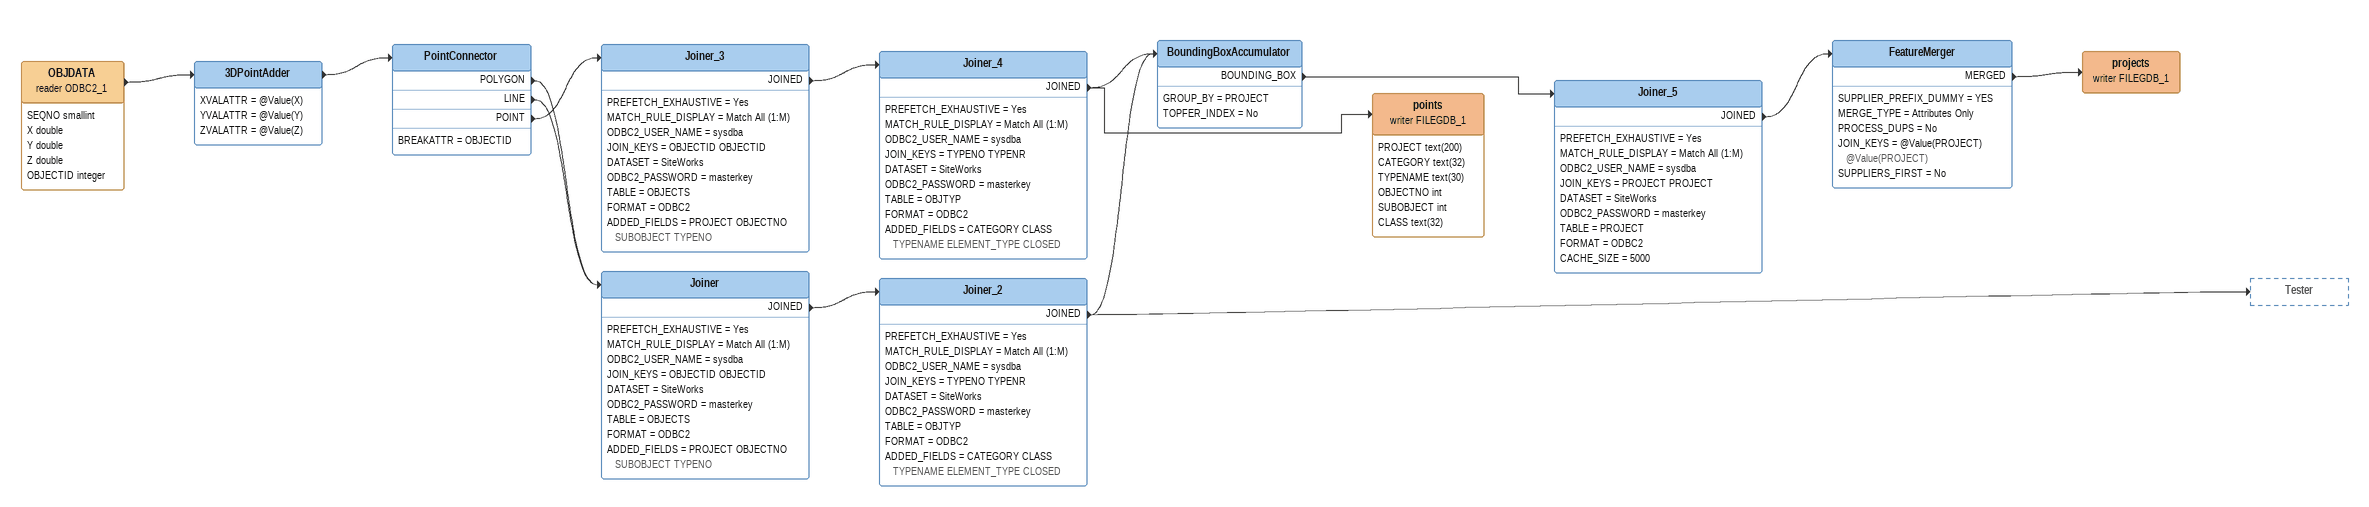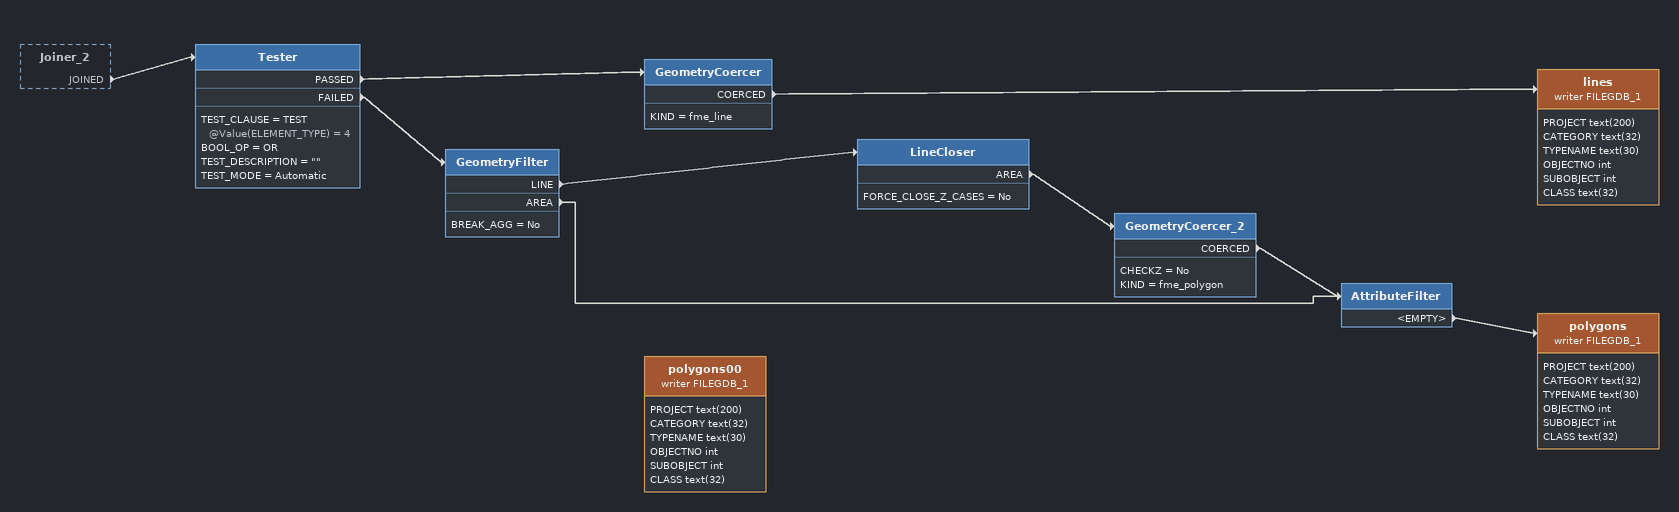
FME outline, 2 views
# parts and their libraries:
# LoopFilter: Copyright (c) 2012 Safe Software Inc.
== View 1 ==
OBJDATA (reader ODBC2_1)
    attributes: SEQNO smallint, X double, Y double, Z double, OBJECTID integer
    -> 3DPointAdder
3DPointAdder
    XVALATTR = @Value(X)
    YVALATTR = @Value(Y)
    ZVALATTR = @Value(Z)
    -> PointConnector
PointConnector
    BREAKATTR = OBJECTID
    POLYGON -> Joiner
    LINE -> Joiner
    POINT -> Joiner_3
Joiner_3
    PREFETCH_EXHAUSTIVE = Yes
    MATCH_RULE_DISPLAY = Match All (1:M)
    ODBC2_USER_NAME = sysdba
    JOIN_KEYS = OBJECTID OBJECTID
    DATASET = SiteWorks
    ODBC2_PASSWORD = masterkey
    TABLE = OBJECTS
    FORMAT = ODBC2
    ADDED_FIELDS = PROJECT OBJECTNO SUBOBJECT TYPENO
    JOINED -> Joiner_4
Joiner_4
    PREFETCH_EXHAUSTIVE = Yes
    MATCH_RULE_DISPLAY = Match All (1:M)
    ODBC2_USER_NAME = sysdba
    JOIN_KEYS = TYPENO TYPENR
    DATASET = SiteWorks
    ODBC2_PASSWORD = masterkey
    TABLE = OBJTYP
    FORMAT = ODBC2
    ADDED_FIELDS = CATEGORY CLASS TYPENAME ELEMENT_TYPE CLOSED
    JOINED -> points (writer FILEGDB_1)
    JOINED -> BoundingBoxAccumulator
points (writer FILEGDB_1)
    attributes: PROJECT text(200), CATEGORY text(32), TYPENAME text(30), OBJECTNO int, SUBOBJECT int, CLASS text(32)
Joiner
    PREFETCH_EXHAUSTIVE = Yes
    MATCH_RULE_DISPLAY = Match All (1:M)
    ODBC2_USER_NAME = sysdba
    JOIN_KEYS = OBJECTID OBJECTID
    DATASET = SiteWorks
    ODBC2_PASSWORD = masterkey
    TABLE = OBJECTS
    FORMAT = ODBC2
    ADDED_FIELDS = PROJECT OBJECTNO SUBOBJECT TYPENO
    JOINED -> Joiner_2
Joiner_2
    PREFETCH_EXHAUSTIVE = Yes
    MATCH_RULE_DISPLAY = Match All (1:M)
    ODBC2_USER_NAME = sysdba
    JOIN_KEYS = TYPENO TYPENR
    DATASET = SiteWorks
    ODBC2_PASSWORD = masterkey
    TABLE = OBJTYP
    FORMAT = ODBC2
    ADDED_FIELDS = CATEGORY CLASS TYPENAME ELEMENT_TYPE CLOSED
    JOINED -> Tester
    JOINED -> BoundingBoxAccumulator
BoundingBoxAccumulator
    GROUP_BY = PROJECT
    TOPFER_INDEX = No
    BOUNDING_BOX -> Joiner_5
Joiner_5
    PREFETCH_EXHAUSTIVE = Yes
    MATCH_RULE_DISPLAY = Match All (1:M)
    ODBC2_USER_NAME = sysdba
    JOIN_KEYS = PROJECT PROJECT
    DATASET = SiteWorks
    ODBC2_PASSWORD = masterkey
    TABLE = PROJECT
    FORMAT = ODBC2
    CACHE_SIZE = 5000
    JOINED -> FeatureMerger
FeatureMerger
    SUPPLIER_PREFIX_DUMMY = YES
    MERGE_TYPE = Attributes Only
    PROCESS_DUPS = No
    JOIN_KEYS = @Value(PROJECT) @Value(PROJECT)
    SUPPLIERS_FIRST = No
    MERGED -> projects (writer FILEGDB_1)
projects (writer FILEGDB_1)

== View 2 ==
Joiner_2 [outside]
    JOINED -> Tester
Tester
    TEST_CLAUSE = TEST @Value(ELEMENT_TYPE) = 4
    BOOL_OP = OR
    TEST_DESCRIPTION = ""
    TEST_MODE = Automatic
    PASSED -> GeometryCoercer
    FAILED -> GeometryFilter
GeometryCoercer
    KIND = fme_line
    COERCED -> lines (writer FILEGDB_1)
lines (writer FILEGDB_1)
    attributes: PROJECT text(200), CATEGORY text(32), TYPENAME text(30), OBJECTNO int, SUBOBJECT int, CLASS text(32)
GeometryFilter
    BREAK_AGG = No
    LINE -> LineCloser
    AREA -> AttributeFilter
LineCloser
    FORCE_CLOSE_Z_CASES = No
    AREA -> GeometryCoercer_2
GeometryCoercer_2
    CHECKZ = No
    KIND = fme_polygon
    COERCED -> AttributeFilter
AttributeFilter
    <EMPTY> -> polygons (writer FILEGDB_1)
polygons (writer FILEGDB_1)
    attributes: PROJECT text(200), CATEGORY text(32), TYPENAME text(30), OBJECTNO int, SUBOBJECT int, CLASS text(32)
polygons00 (writer FILEGDB_1)
    attributes: PROJECT text(200), CATEGORY text(32), TYPENAME text(30), OBJECTNO int, SUBOBJECT int, CLASS text(32)
